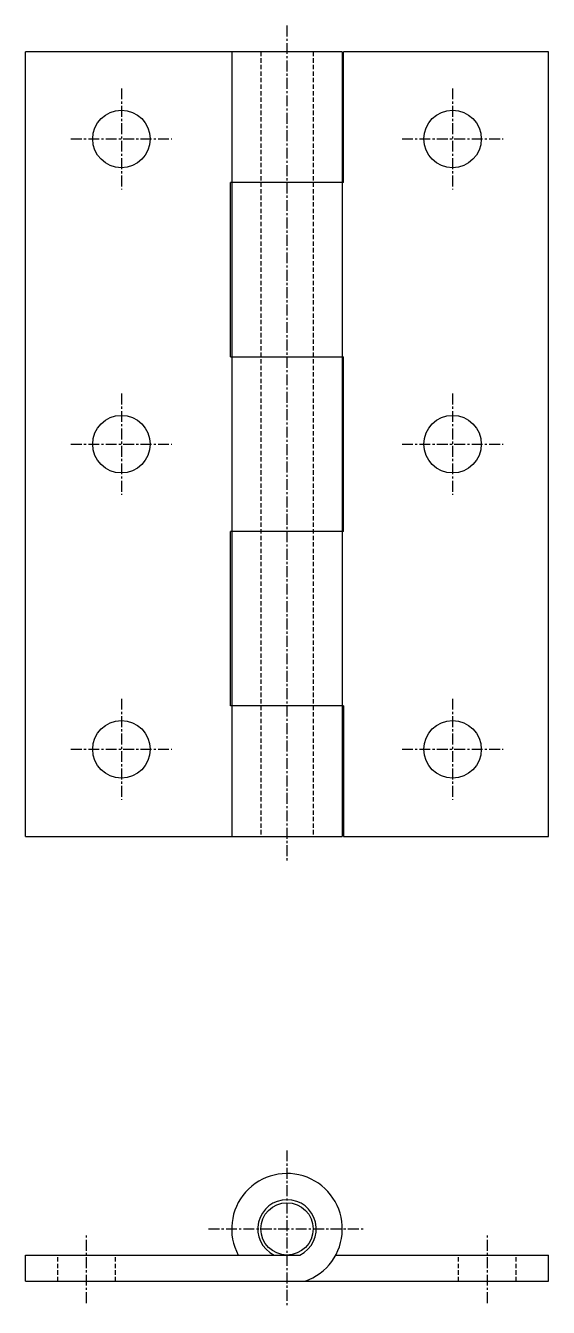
# Model space of a CAD drawing. Extents: x -30 to 30, y -49 to 98.
import ezdxf

# ---------------------------------------------------------------- set-up
doc = ezdxf.new("R2010")
doc.units = 0
doc.linetypes.add('CENTER', pattern=[2, 1.25, -0.25, 0.25, -0.25])
doc.linetypes.add('DASHED', pattern=[0.75, 0.5, -0.25])
doc.layers.get('0').update_dxf_attribs({"linetype": 'CONTINUOUS'})
doc.layers.add('CENTER', color=1, linetype='CENTER')

msp = doc.modelspace()

# ---------------------------------------------------------------- linework, layer by layer
at = {"color": 7, "linetype": 'CONTINUOUS'}
for p, q in [((6.35, 95), (-30, 95)), ((-30, 5), (-30, 95)), ((-6.35, 95), (-6.35, 5)), ((6.35, 95), (6.35, 5)), ((6.5, 80), (6.5, 95)), ((30, 95), (6.5, 95)), ((30, 5), (30, 95)), ((-6.5, 60), (-6.5, 80)), ((6.5, 80), (-6.5, 80)), ((-6.5, 60), (6.5, 60)), ((6.5, 40), (6.5, 60)), ((6.5, 40), (-6.5, 40)), ((-6.5, 20), (-6.5, 40)), ((6.5, 20), (-6.5, 20)), ((6.5, 20), (6.5, 5)), ((-30, 5), (6.35, 5)), ((6.5, 5), (30, 5)), ((-30, -43), (1.49, -43)), ((-30, -46), (-30, -43)), ((5.6, -43), (30, -43)), ((30, -46), (30, -43)), ((-30, -46), (30, -46))]:
    msp.add_line(p, q, dxfattribs=at)
at = {"color": 3, "linetype": 'DASHED'}
for p, q in [((-3, 95), (-3, 5)), ((3, 95), (3, 5)), ((-26.3, -46), (-26.3, -43)), ((-19.7, -46), (-19.7, -43)), ((19.7, -46), (19.7, -43)), ((26.3, -46), (26.3, -43))]:
    msp.add_line(p, q, dxfattribs=at)
at = {"color": 7, "linetype": 'CONTINUOUS'}
for centre, radius in [((-19, 85), 3.3), ((19, 85), 3.3), ((-19, 50), 3.3), ((19, 50), 3.3), ((-19, 15), 3.3), ((19, 15), 3.3), ((0, -40), 3)]:
    msp.add_circle(centre, radius, dxfattribs=at)
for radius, start, end in [(6.35, 289.1117, 208.1929), (3.35, 296.4244, 243.5756)]:
    msp.add_arc((0, -40), radius, start, end, dxfattribs=at)
at = {"layer": 'CENTER', "color": 1, "linetype": 'CENTER'}
for p, q in [((0, 98), (0, 2)), ((-19, 90.8), (-19, 79.2)), ((19, 90.8), (19, 79.2)), ((-24.8, 85), (-13.2, 85)), ((13.2, 85), (24.8, 85)), ((-19, 55.8), (-19, 44.2)), ((19, 55.8), (19, 44.2)), ((-24.8, 50), (-13.2, 50)), ((13.2, 50), (24.8, 50)), ((-19, 20.8), (-19, 9.2)), ((19, 20.8), (19, 9.2)), ((-24.8, 15), (-13.2, 15)), ((13.2, 15), (24.8, 15)), ((0, -31), (0, -49)), ((-23, -48.5), (-23, -40.5)), ((-9, -40), (9, -40)), ((23, -48.5), (23, -40.5))]:
    msp.add_line(p, q, dxfattribs=at)

doc.saveas('drawing.dxf')
